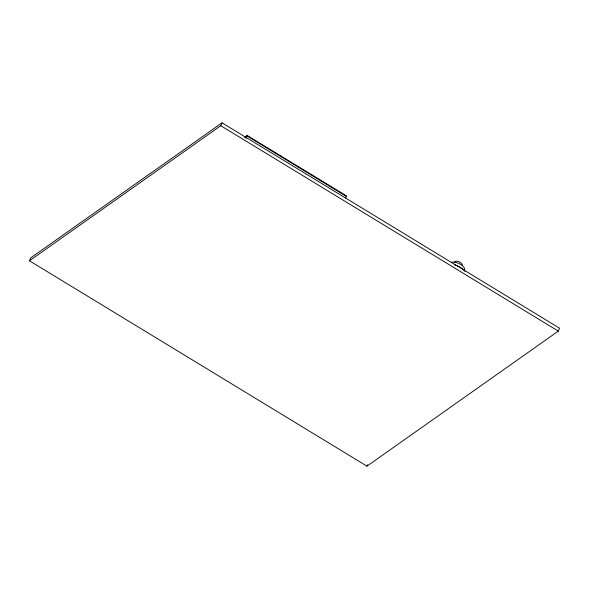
<?xml version="1.0" encoding="UTF-8"?>
<svg xmlns="http://www.w3.org/2000/svg" width="589" height="589" viewBox="0 0 589 589"><rect width="100%" height="100%" fill="white"/><g stroke="black" fill="none" stroke-linecap="round" stroke-linejoin="round"><path stroke-width="0.88" d="M29.45 260.787L30.694 257.886L222.038 122.836L559.55 328.213L558.306 331.114L366.962 466.164L29.45 260.787L220.794 125.729L222.038 122.836M245.937 138.489L247.225 135.485L346.494 195.887L345.566 198.059M366.962 466.164L367.58 464.714M244.995 137.06L247.225 135.485M244.788 137.539L247.019 135.963L346.288 196.373M220.794 125.729L558.306 331.114M454.59 262.694A4.079 1.966 23.2 0 1 458.463 261.531A4.079 1.966 23.2 0 1 462.151 265.16M451.675 262.193A8.158 3.932 23.2 0 1 460.591 264.336A8.158 3.932 23.2 0 1 464.515 270.005M454.605 264.844A11.515 5.551 23.2 0 1 464.964 271.441"/></g></svg>
